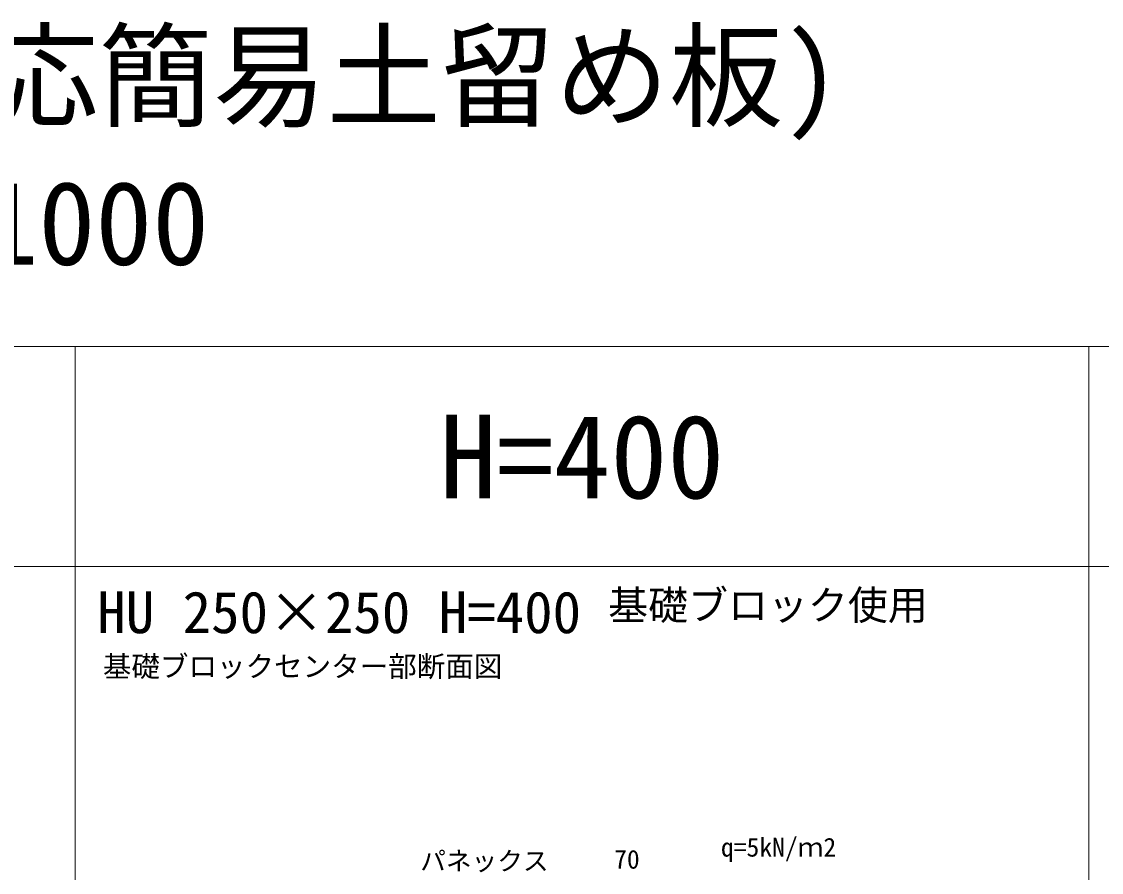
# Model space of a CAD drawing. Units: millimetres at full size; details may follow other scales. Extents: x 187207 to 255567, y 882048 to 905686.
# Drawn here: x 198276 to 200726, y 903754 to 905686 of the extents above; entities that cross this region are included whole.
import ezdxf
from ezdxf.enums import TextEntityAlignment as Align

# ---------------------------------------------------------------- set-up
doc = ezdxf.new("R2010")
doc.units = ezdxf.units.MM
doc.header["$LTSCALE"] = 20
for name, color, linetype, lineweight in [('0_2', 7, 'Continuous', 20), ('図枠', 5, 'Continuous', 13), ('寸法線', 7, 'Continuous', 13), ('引出線', 4, 'Continuous', 13)]:
    doc.layers.add(name, color=color, linetype=linetype, lineweight=lineweight)
doc.layers.add('文字', color=7, linetype='Continuous')
doc.styles.add('ＭＳ ゴシック', font='')
doc.styles.get('ＭＳ ゴシック').set_extended_font_data('MS Gothic')

msp = doc.modelspace()

# ---------------------------------------------------------------- linework, layer by layer
at = {"layer": '図枠'}
for p, q in [((194897.37, 904948.33), (214497.37, 904948.33)), ((198397.37, 904948.33), (198397.37, 882048.33)), ((200697.37, 904948.33), (200697.37, 882048.33)), ((194897.37, 904448.33), (214497.37, 904448.33))]:
    msp.add_line(p, q, dxfattribs=at)

# ---------------------------------------------------------------- texts
at = {"layer": '0_2', "style": 'ＭＳ ゴシック'}
msp.add_text('基礎ブロックセンター部断面図', height=47.47, dxfattribs=at).set_placement((198460.14, 904183.91), align=Align.BOTTOM_LEFT)
at = {"layer": '寸法線', "style": 'ＭＳ ゴシック'}
msp.add_text('70', height=42.72, dxfattribs=at).set_placement((199649.37, 903783.92), align=Align.MIDDLE_CENTER)
at = {"layer": '引出線', "style": 'ＭＳ ゴシック'}
msp.add_text('パネックス', height=42.72, dxfattribs=at).set_placement((199471.66, 903801.47), align=Align.TOP_RIGHT)
at = {"layer": '文字', "style": 'ＭＳ ゴシック'}
for s, p in [('パネックスＨＵ(箱型U字溝対応簡易土留め板)', (194824.53, 905656.76)), ('HU 250×250・HU 300×300～1000', (194824.53, 905323.43))]:
    msp.add_text(s, height=189.9, dxfattribs=at).set_placement(p, align=Align.TOP_LEFT)
msp.add_text('H=400', height=189.9, dxfattribs=at).set_placement((199547.37, 904698.33), align=Align.MIDDLE_CENTER)
msp.add_text('基礎ブロック使用', height=66.46, dxfattribs=at).set_placement((200332.1, 904307.68), align=Align.BOTTOM_RIGHT)
for s, height, p in [('HU 250×250 H=400', 94.94, (198447.37, 904268.83)), ('q=5kN/ｍ2', 42.72, (199862.67, 903777.19))]:
    msp.add_text(s, height=height, dxfattribs=at).set_placement(p, align=Align.BOTTOM_LEFT)

doc.saveas('drawing.dxf')
